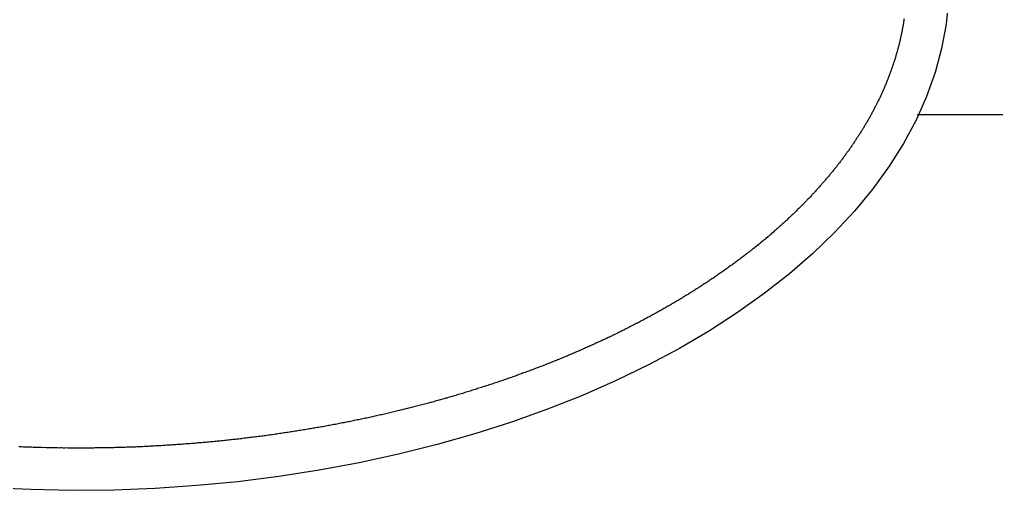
# Model space of a CAD drawing. Header units: millimetres. Extents: x -187744 to 2148, y -49419 to 6550.
# Drawn here: x -29695 to -29003, y -13778 to -13444 of the extents above; entities that cross this region are included whole.
import ezdxf
from ezdxf.enums import TextEntityAlignment as Align

# ---------------------------------------------------------------- set-up
doc = ezdxf.new("R2010")
doc.units = ezdxf.units.MM
doc.header["$LTSCALE"] = 1000
doc.header["$MEASUREMENT"] = 0
doc.set_wipeout_variables(frame=1)
doc.linetypes.add('B1户型$0$DASH', pattern=[0.35, 0.25, -0.1])
doc.linetypes.add('M-CENTER', pattern=[1.8, 1.2, -0.2, 0.2, -0.2])
for name, color, linetype in [('A-AXIS', 150, 'Continuous'), ('AXIS_TEXT', 50, 'Continuous'), ('B1户型$0$FF-FURN', 51, 'Continuous'), ('B1户型$0$FURNITURE', 9, 'B1户型$0$DASH'), ('DOTE', 138, 'M-CENTER')]:
    doc.layers.add(name, color=color, linetype=linetype)
doc.styles.add('COMPLEX', font='COMPLEX')

# ---------------------------------------------------------------- blocks, each defined once
blk = doc.blocks.new('QBLOCK2019073115112111')
at = {"layer": 'DOTE'}
blk.add_line((-6542.88, -2424.86), (6625.81, -2424.86), dxfattribs=at)
at = {"layer": 'AXIS_TEXT', "style": 'COMPLEX', "width": 1.041667}
for p, p2 in [((-5892.06, 5527.78), (-5692.06, 5527.78)), ((-5892.06, 5527.78), (-5692.06, 5527.78)), ((-5192.06, 5527.78), (-4992.06, 5527.78)), ((-5192.06, 5527.78), (-4992.06, 5527.78)), ((-3492.06, 5527.78), (-3292.06, 5527.78)), ((-3492.06, 5527.78), (-3292.06, 5527.78)), ((-2592.06, 5527.78), (-2392.06, 5527.78)), ((-2592.06, 5527.78), (-2392.06, 5527.78)), ((-192.06, 5527.78), (7.94, 5527.78)), ((-192.06, 5527.78), (7.94, 5527.78)), ((2707.94, 5527.78), (2907.94, 5527.78)), ((2707.94, 5527.78), (2907.94, 5527.78)), ((4507.94, 5527.78), (4707.94, 5527.78)), ((4507.94, 5527.78), (4707.94, 5527.78)), ((5507.94, 5527.78), (5707.94, 5527.78)), ((5507.94, 5527.78), (5707.94, 5527.78)), ((-7660.45, 3713.14), (-7460.45, 3713.14)), ((-7660.45, 3713.14), (-7460.45, 3713.14)), ((7521.14, 3713.14), (7521.64, 3713.14)), ((7521.14, 3713.14), (7521.64, 3713.14)), ((-7660.45, 2463.14), (-7460.45, 2463.14)), ((-7660.45, 2463.14), (-7460.45, 2463.14)), ((7521.14, 2463.14), (7521.64, 2463.14)), ((7521.14, 2463.14), (7521.64, 2463.14)), ((-7660.45, 1413.14), (-7460.45, 1413.14)), ((-7660.45, 1413.14), (-7460.45, 1413.14)), ((7521.14, 1413.14), (7521.64, 1413.14)), ((7521.14, 1413.14), (7521.64, 1413.14)), ((-7660.45, 263.14), (-7460.45, 263.14)), ((-7660.45, 263.14), (-7460.45, 263.14)), ((7521.14, 263.14), (7521.64, 263.14)), ((7521.14, 263.14), (7521.64, 263.14)), ((-7660.45, -736.86), (-7460.45, -736.86)), ((-7660.45, -736.86), (-7460.45, -736.86)), ((7521.14, -736.86), (7521.64, -736.86)), ((7521.14, -736.86), (7521.64, -736.86)), ((-7660.45, -1436.86), (-7460.45, -1436.86)), ((-7660.45, -1436.86), (-7460.45, -1436.86)), ((7521.14, -1436.86), (7521.64, -1436.86)), ((7521.14, -1436.86), (7521.64, -1436.86)), ((-7660.45, -2536.86), (-7460.45, -2536.86)), ((-7660.45, -2536.86), (-7460.45, -2536.86)), ((7521.14, -2536.86), (7521.64, -2536.86)), ((7521.14, -2536.86), (7521.64, -2536.86)), ((-7660.45, -4136.86), (-7460.45, -4136.86)), ((-7660.45, -4136.86), (-7460.45, -4136.86)), ((7521.14, -4136.86), (7521.64, -4136.86)), ((7521.14, -4136.86), (7521.64, -4136.86)), ((-5892.06, -5349.93), (-5891.56, -5349.93)), ((-5892.06, -5349.93), (-5891.56, -5349.93)), ((-5192.06, -5349.93), (-5191.56, -5349.93)), ((-5192.06, -5349.93), (-5191.56, -5349.93)), ((-3492.06, -5351.12), (-3491.56, -5351.12)), ((-3492.06, -5351.12), (-3491.56, -5351.12)), ((-2592.06, -5349.93), (-2591.56, -5349.93)), ((-2592.06, -5349.93), (-2591.56, -5349.93)), ((-192.06, -5349.93), (-191.56, -5349.93)), ((-192.06, -5349.93), (-191.56, -5349.93)), ((2707.94, -5349.93), (2708.44, -5349.93)), ((2707.94, -5349.93), (2708.44, -5349.93)), ((4507.94, -5349.93), (4508.44, -5349.93)), ((4507.94, -5349.93), (4508.44, -5349.93)), ((5507.94, -5349.93), (5508.44, -5349.93)), ((5507.94, -5349.93), (5508.44, -5349.93))]:
    blk.add_attdef('A', text='', height=224, dxfattribs=at).set_placement(p, p2, align=Align.FIT)
blk = doc.blocks.new('B1户型$0$fdgfdsgf')
blk.add_wipeout([(90771.3, 14802.8), (90736.93, 14802.73), (90668.6, 14799.2), (90610.8, 14792.5), (90554.5, 14782.5), (90500.1, 14769.4), (90473.8, 14761.7), (90399.2, 14734.1), (90376, 14723.5), (90332.3, 14700.5), (90312, 14688), (90283.75, 14668.25), (90257.7, 14647.4), (90234.7, 14625.45), (90220.8, 14610.3), (90191.7, 14570.9), (90178.5, 14546.3), (90168.1, 14521.3), (90161.3, 14495.8), (90156.95, 14461.6), (90161.3, 14410.15), (90168.1, 14384.7), (90178.5, 14359.65), (90187.05, 14343.25), (90202.3, 14319.1), (90214.2, 14303.3), (90220.8, 14295.65), (90234.7, 14280.55), (90249.85, 14265.8), (90283.75, 14237.75), (90332.3, 14205.5), (90364.85, 14188.05), (90387.6, 14177.15), (90423.3, 14162), (90473.8, 14144.3), (90513.55, 14133.1), (90568.45, 14120.8), (90625.15, 14111.6), (90683.2, 14105.75), (90712.5, 14104.05), (90756.6, 14103), (90786, 14103.4), (90830, 14105.75), (90873.6, 14109.7), (90916.6, 14115.8), (90958.7, 14123.5), (90999.65, 14133.1), (91052.25, 14148.55), (91089.9, 14162), (91125.6, 14177.15), (91154.94, 14191.39), (91180.9, 14205.5), (91210.8, 14224.45), (91238.5, 14244.5), (91255.5, 14258.5), (91278.45, 14280.55), (91299, 14303.3), (91310.9, 14319.1), (91330.8, 14351.4), (91347.6, 14393.15), (91355.9, 14435.8), (91355.9, 14470.2), (91345.1, 14521.3), (91326.15, 14562.75), (91310.9, 14586.9), (91285.7, 14618), (91238.5, 14661.5), (91210.8, 14681.5), (91180.17, 14700.9), (91125.6, 14728.8), (91065.1, 14753.2), (91013.1, 14769.4), (90916.6, 14790.2), (90859.1, 14797.75), (90805.18, 14801.75), (90756.6, 14803)]).dxf.layer = 'B1户型$0$FF-FURN'
at = {"layer": 'B1户型$0$FF-FURN'}
for points in [[(91355.9, 14470.2, 0), (91353.7, 14487.3, 0), (91350.1, 14504.3, 0), (91345.1, 14521.3, 0), (91338.6, 14538, 0), (91330.8, 14554.6, 0), (91321.5, 14570.9, 0), (91310.9, 14586.9, 0), (91299, 14602.6, 0), (91285.7, 14618, 0), (91271.2, 14632.9, 0), (91255.5, 14647.4, 0), (91238.5, 14661.5, 0), (91220.4, 14675, 0), (91201.2, 14688, 0), (91180.9, 14700.5, 0), (91159.5, 14712.3, 0), (91137.2, 14723.5, 0), (91114, 14734.1, 0), (91089.9, 14744, 0), (91065.1, 14753.2, 0), (91039.4, 14761.7, 0), (91013.1, 14769.4, 0), (90986.2, 14776.3, 0), (90958.7, 14782.5, 0), (90930.8, 14787.9, 0), (90902.4, 14792.5, 0), (90873.6, 14796.3, 0), (90844.6, 14799.2, 0), (90815.4, 14801.3, 0), (90786, 14802.6, 0), (90756.6, 14803, 0), (90727.2, 14802.6, 0), (90697.8, 14801.3, 0), (90668.6, 14799.2, 0)], [(91324, 14482.8, 0), (91323.9, 14483.4, 0), (91323.9, 14483.9, 0), (91323.8, 14484.4, 0), (91323.7, 14484.9, 0), (91323.6, 14485.5, 0), (91323.5, 14486, 0), (91323.4, 14486.5, 0), (91323.3, 14487, 0), (91323.2, 14487.5, 0), (91323.1, 14488.1, 0), (91322.9, 14488.6, 0), (91322.8, 14489.1, 0), (91322.7, 14489.6, 0), (91322.6, 14490.2, 0), (91322.5, 14490.7, 0), (91322.4, 14491.2, 0), (91322.3, 14491.7, 0), (91322.2, 14492.3, 0), (91322, 14492.8, 0), (91321.9, 14493.3, 0), (91321.8, 14493.8, 0), (91321.7, 14494.4, 0), (91321.5, 14494.9, 0), (91321.4, 14495.4, 0), (91321.3, 14495.9, 0), (91321.2, 14496.4, 0), (91321, 14497, 0), (91320.9, 14497.5, 0), (91320.8, 14498, 0), (91320.6, 14498.5, 0), (91320.5, 14499.1, 0), (91320.3, 14499.6, 0), (91320.2, 14500.1, 0), (91320.1, 14500.6, 0), (91319.9, 14501.2, 0), (91319.8, 14501.7, 0), (91319.6, 14502.2, 0), (91319.5, 14502.7, 0), (91319.3, 14503.2, 0), (91319.2, 14503.8, 0), (91319, 14504.3, 0), (91318.8, 14504.8, 0), (91318.7, 14505.3, 0), (91318.5, 14505.9, 0), (91318.4, 14506.4, 0), (91318.2, 14506.9, 0), (91318, 14507.4, 0), (91317.9, 14507.9, 0), (91317.7, 14508.5, 0), (91317.5, 14509, 0), (91317.4, 14509.5, 0), (91317.2, 14510, 0), (91317, 14510.6, 0), (91316.8, 14511.1, 0), (91316.7, 14511.6, 0), (91316.5, 14512.1, 0), (91316.3, 14512.7, 0), (91316.1, 14513.2, 0), (91315.9, 14513.7, 0), (91315.8, 14514.2, 0), (91315.6, 14514.7, 0), (91315.4, 14515.3, 0), (91315.2, 14515.8, 0), (91315, 14516.3, 0), (91314.8, 14516.8, 0), (91314.6, 14517.4, 0), (91314.4, 14517.9, 0), (91314.2, 14518.4, 0), (91314, 14518.9, 0), (91313.8, 14519.4, 0), (91313.6, 14520, 0), (91313.4, 14520.5, 0), (91313.2, 14521, 0), (91313, 14521.5, 0), (91312.8, 14522, 0), (91312.6, 14522.6, 0), (91312.4, 14523.1, 0), (91312.1, 14523.6, 0), (91311.9, 14524.1, 0), (91311.7, 14524.7, 0), (91311.5, 14525.2, 0), (91311.3, 14525.7, 0), (91311, 14526.2, 0), (91310.8, 14526.7, 0), (91310.6, 14527.3, 0), (91310.4, 14527.8, 0), (91310.1, 14528.3, 0), (91309.9, 14528.8, 0), (91309.7, 14529.3, 0), (91309.4, 14529.9, 0), (91309.2, 14530.4, 0), (91309, 14530.9, 0), (91308.7, 14531.4, 0), (91308.5, 14531.9, 0), (91308.2, 14532.5, 0), (91308, 14533, 0), (91307.7, 14533.5, 0), (91307.5, 14534, 0), (91307.2, 14534.5, 0), (91307, 14535.1, 0), (91306.7, 14535.6, 0), (91306.5, 14536.1, 0), (91306.2, 14536.6, 0), (91306, 14537.1, 0), (91305.7, 14537.7, 0), (91305.5, 14538.2, 0), (91305.2, 14538.7, 0), (91304.9, 14539.2, 0), (91304.7, 14539.7, 0), (91304.4, 14540.3, 0), (91304.1, 14540.8, 0), (91303.9, 14541.3, 0), (91303.6, 14541.8, 0), (91303.3, 14542.3, 0), (91303, 14542.8, 0), (91302.8, 14543.4, 0), (91302.5, 14543.9, 0), (91302.2, 14544.4, 0), (91301.9, 14544.9, 0), (91301.6, 14545.4, 0), (91301.3, 14546, 0), (91301.1, 14546.5, 0), (91300.8, 14547, 0), (91300.5, 14547.5, 0), (91300.2, 14548, 0), (91299.9, 14548.5, 0), (91299.6, 14549.1, 0), (91299.3, 14549.6, 0), (91299, 14550.1, 0), (91298.7, 14550.6, 0), (91298.4, 14551.1, 0), (91298.1, 14551.6, 0), (91297.8, 14552.2, 0), (91297.5, 14552.7, 0), (91297.2, 14553.2, 0), (91296.9, 14553.7, 0), (91296.6, 14554.2, 0), (91296.2, 14554.7, 0), (91295.9, 14555.2, 0), (91295.6, 14555.8, 0), (91295.3, 14556.3, 0), (91295, 14556.8, 0), (91294.7, 14557.3, 0), (91294.3, 14557.8, 0), (91294, 14558.3, 0), (91293.7, 14558.8, 0), (91293.4, 14559.4, 0), (91293, 14559.9, 0), (91292.7, 14560.4, 0), (91292.4, 14560.9, 0), (91292, 14561.4, 0), (91291.7, 14561.9, 0), (91291.3, 14562.4, 0), (91291, 14563, 0), (91290.7, 14563.5, 0), (91290.3, 14564, 0), (91290, 14564.5, 0), (91289.6, 14565, 0), (91289.3, 14565.5, 0), (91288.9, 14566, 0), (91288.6, 14566.5, 0), (91288.2, 14567, 0), (91287.9, 14567.6, 0), (91287.5, 14568.1, 0), (91287.2, 14568.6, 0), (91286.8, 14569.1, 0), (91286.4, 14569.6, 0), (91286.1, 14570.1, 0), (91285.7, 14570.6, 0), (91285.3, 14571.1, 0), (91285, 14571.6, 0), (91284.6, 14572.1, 0), (91284.2, 14572.6, 0), (91283.9, 14573.2, 0), (91283.5, 14573.7, 0), (91283.1, 14574.2, 0), (91282.7, 14574.7, 0), (91282.4, 14575.2, 0), (91282, 14575.7, 0), (91281.6, 14576.2, 0), (91281.2, 14576.7, 0), (91280.8, 14577.2, 0), (91280.4, 14577.7, 0), (91280, 14578.2, 0), (91279.7, 14578.7, 0), (91279.3, 14579.2, 0), (91278.9, 14579.7, 0), (91278.5, 14580.2, 0), (91278.1, 14580.8, 0), (91277.7, 14581.3, 0), (91277.3, 14581.8, 0), (91276.9, 14582.3, 0), (91276.5, 14582.8, 0), (91276.1, 14583.3, 0), (91275.7, 14583.8, 0), (91275.2, 14584.3, 0), (91274.8, 14584.8, 0), (91274.4, 14585.3, 0), (91274, 14585.8, 0), (91273.6, 14586.3, 0), (91273.2, 14586.8, 0), (91272.8, 14587.3, 0), (91272.3, 14587.8, 0), (91271.9, 14588.3, 0), (91271.5, 14588.8, 0), (91271.1, 14589.3, 0), (91270.6, 14589.8, 0), (91270.2, 14590.3, 0), (91269.8, 14590.8, 0), (91269.4, 14591.3, 0), (91268.9, 14591.8, 0), (91268.5, 14592.3, 0), (91268, 14592.8, 0), (91267.6, 14593.3, 0), (91267.2, 14593.8, 0), (91266.7, 14594.3, 0), (91266.3, 14594.8, 0), (91265.8, 14595.3, 0), (91265.4, 14595.8, 0), (91264.9, 14596.3, 0), (91264.5, 14596.8, 0), (91264, 14597.3, 0), (91263.6, 14597.8, 0), (91263.1, 14598.2, 0), (91262.7, 14598.7, 0), (91262.2, 14599.2, 0), (91261.8, 14599.7, 0), (91261.3, 14600.2, 0), (91260.8, 14600.7, 0), (91260.4, 14601.2, 0), (91259.9, 14601.7, 0), (91259.4, 14602.2, 0), (91259, 14602.7, 0), (91258.5, 14603.2, 0), (91258, 14603.7, 0), (91257.6, 14604.2, 0), (91257.1, 14604.6, 0), (91256.6, 14605.1, 0), (91256.1, 14605.6, 0), (91255.7, 14606.1, 0), (91255.2, 14606.6, 0), (91254.7, 14607.1, 0), (91254.2, 14607.6, 0), (91253.7, 14608.1, 0), (91253.2, 14608.6, 0), (91252.7, 14609, 0), (91252.2, 14609.5, 0), (91251.8, 14610, 0), (91251.3, 14610.5, 0), (91250.8, 14611, 0), (91250.3, 14611.5, 0), (91249.8, 14612, 0), (91249.3, 14612.4, 0), (91248.8, 14612.9, 0), (91248.3, 14613.4, 0), (91247.8, 14613.9, 0), (91247.2, 14614.4, 0), (91246.7, 14614.9, 0), (91246.2, 14615.3, 0), (91245.7, 14615.8, 0), (91245.2, 14616.3, 0), (91244.7, 14616.8, 0), (91244.2, 14617.3, 0), (91243.7, 14617.7, 0), (91243.1, 14618.2, 0), (91242.6, 14618.7, 0), (91242.1, 14619.2, 0), (91241.6, 14619.7, 0), (91241, 14620.1, 0), (91240.5, 14620.6, 0), (91240, 14621.1, 0), (91239.5, 14621.6, 0), (91238.9, 14622, 0), (91238.4, 14622.5, 0), (91237.9, 14623, 0), (91237.3, 14623.5, 0), (91236.8, 14623.9, 0), (91236.2, 14624.4, 0), (91235.7, 14624.9, 0), (91235.2, 14625.4, 0), (91234.6, 14625.8, 0), (91234.1, 14626.3, 0), (91233.5, 14626.8, 0), (91233, 14627.2, 0), (91232.4, 14627.7, 0), (91231.9, 14628.2, 0), (91231.3, 14628.7, 0), (91230.8, 14629.1, 0), (91230.2, 14629.6, 0), (91229.6, 14630.1, 0), (91229.1, 14630.5, 0), (91228.5, 14631, 0), (91228, 14631.5, 0), (91227.4, 14631.9, 0), (91226.8, 14632.4, 0), (91226.3, 14632.9, 0), (91225.7, 14633.3, 0), (91225.1, 14633.8, 0), (91224.5, 14634.3, 0), (91224, 14634.7, 0), (91223.4, 14635.2, 0), (91222.8, 14635.6, 0), (91222.2, 14636.1, 0), (91221.7, 14636.6, 0), (91221.1, 14637, 0), (91220.5, 14637.5, 0), (91219.9, 14638, 0), (91219.3, 14638.4, 0), (91218.7, 14638.9, 0), (91218.2, 14639.3, 0), (91217.6, 14639.8, 0), (91217, 14640.2, 0), (91216.4, 14640.7, 0), (91215.8, 14641.2, 0), (91215.2, 14641.6, 0), (91214.6, 14642.1, 0), (91214, 14642.5, 0), (91213.4, 14643, 0), (91212.8, 14643.4, 0), (91212.2, 14643.9, 0), (91211.6, 14644.3, 0), (91211, 14644.8, 0), (91210.4, 14645.2, 0), (91209.8, 14645.7, 0), (91209.1, 14646.1, 0), (91208.5, 14646.6, 0), (91207.9, 14647, 0), (91207.3, 14647.5, 0), (91206.7, 14647.9, 0), (91206.1, 14648.4, 0), (91205.4, 14648.8, 0), (91204.8, 14649.3, 0), (91204.2, 14649.7, 0), (91203.6, 14650.2, 0), (91203, 14650.6, 0), (91202.3, 14651.1, 0), (91201.7, 14651.5, 0), (91201.1, 14652, 0), (91200.4, 14652.4, 0), (91199.8, 14652.8, 0), (91199.2, 14653.3, 0), (91198.5, 14653.7, 0), (91197.9, 14654.2, 0), (91197.3, 14654.6, 0), (91196.6, 14655, 0), (91196, 14655.5, 0), (91195.3, 14655.9, 0), (91194.7, 14656.4, 0), (91194, 14656.8, 0), (91193.4, 14657.2, 0), (91192.7, 14657.7, 0), (91192.1, 14658.1, 0), (91191.4, 14658.5, 0), (91190.8, 14659, 0), (91190.1, 14659.4, 0), (91189.5, 14659.8, 0), (91188.8, 14660.3, 0), (91188.2, 14660.7, 0), (91187.5, 14661.1, 0), (91186.8, 14661.6, 0), (91186.2, 14662, 0), (91185.5, 14662.4, 0), (91184.9, 14662.9, 0), (91184.2, 14663.3, 0), (91183.5, 14663.7, 0), (91182.8, 14664.1, 0), (91182.2, 14664.6, 0), (91181.5, 14665, 0), (91180.8, 14665.4, 0), (91180.2, 14665.8, 0), (91179.5, 14666.3, 0), (91178.8, 14666.7, 0), (91178.1, 14667.1, 0), (91177.4, 14667.5, 0), (91176.8, 14668, 0), (91176.1, 14668.4, 0), (91175.4, 14668.8, 0), (91174.7, 14669.2, 0), (91174, 14669.6, 0), (91173.3, 14670.1, 0), (91172.6, 14670.5, 0), (91171.9, 14670.9, 0), (91171.2, 14671.3, 0), (91170.6, 14671.7, 0), (91169.9, 14672.1, 0), (91169.2, 14672.6, 0), (91168.5, 14673, 0), (91167.8, 14673.4, 0), (91167.1, 14673.8, 0), (91166.4, 14674.2, 0), (91165.7, 14674.6, 0), (91164.9, 14675, 0), (91164.2, 14675.4, 0), (91163.5, 14675.8, 0), (91162.8, 14676.3, 0), (91162.1, 14676.7, 0), (91161.4, 14677.1, 0), (91160.7, 14677.5, 0), (91160, 14677.9, 0), (91159.3, 14678.3, 0), (91158.5, 14678.7, 0), (91157.8, 14679.1, 0), (91157.1, 14679.5, 0), (91156.4, 14679.9, 0), (91155.7, 14680.3, 0), (91154.9, 14680.7, 0), (91154.2, 14681.1, 0), (91153.5, 14681.5, 0), (91152.8, 14681.9, 0), (91152, 14682.3, 0), (91151.3, 14682.7, 0), (91150.6, 14683.1, 0), (91149.8, 14683.5, 0), (91149.1, 14683.9, 0), (91148.4, 14684.3, 0), (91147.6, 14684.7, 0), (91146.9, 14685.1, 0), (91146.1, 14685.5, 0), (91145.4, 14685.9, 0), (91144.7, 14686.2, 0), (91143.9, 14686.6, 0), (91143.2, 14687, 0), (91142.4, 14687.4, 0), (91141.7, 14687.8, 0), (91140.9, 14688.2, 0), (91140.2, 14688.6, 0), (91139.4, 14689, 0), (91138.7, 14689.4, 0), (91137.9, 14689.7, 0), (91137.2, 14690.1, 0), (91136.4, 14690.5, 0), (91135.7, 14690.9, 0), (91134.9, 14691.3, 0), (91134.2, 14691.6, 0), (91133.4, 14692, 0), (91132.6, 14692.4, 0), (91131.9, 14692.8, 0), (91131.1, 14693.2, 0), (91130.3, 14693.5, 0), (91129.6, 14693.9, 0), (91128.8, 14694.3, 0), (91128, 14694.7, 0), (91127.3, 14695, 0), (91126.5, 14695.4, 0), (91125.7, 14695.8, 0), (91124.9, 14696.2, 0), (91124.2, 14696.5, 0), (91123.4, 14696.9, 0), (91122.6, 14697.3, 0), (91121.8, 14697.6, 0), (91121.1, 14698, 0), (91120.3, 14698.4, 0), (91119.5, 14698.8, 0), (91118.7, 14699.1, 0), (91117.9, 14699.5, 0), (91117.1, 14699.8, 0), (91116.3, 14700.2, 0), (91115.6, 14700.6, 0), (91114.8, 14700.9, 0), (91114, 14701.3, 0), (91113.2, 14701.7, 0), (91112.4, 14702, 0), (91111.6, 14702.4, 0), (91110.8, 14702.7, 0), (91110, 14703.1, 0), (91109.2, 14703.5, 0), (91108.4, 14703.8, 0), (91107.6, 14704.2, 0), (91106.8, 14704.5, 0), (91106, 14704.9, 0), (91105.2, 14705.2, 0), (91104.4, 14705.6, 0), (91103.6, 14705.9, 0), (91102.8, 14706.3, 0), (91102, 14706.6, 0), (91101.2, 14707, 0), (91100.4, 14707.3, 0), (91099.6, 14707.7, 0), (91098.7, 14708, 0), (91097.9, 14708.4, 0), (91097.1, 14708.7, 0), (91096.3, 14709.1, 0), (91095.5, 14709.4, 0), (91094.7, 14709.7, 0), (91093.8, 14710.1, 0), (91093, 14710.4, 0), (91092.2, 14710.8, 0), (91091.4, 14711.1, 0), (91090.6, 14711.4, 0), (91089.7, 14711.8, 0), (91088.9, 14712.1, 0), (91088.1, 14712.5, 0), (91087.2, 14712.8, 0), (91086.4, 14713.1, 0), (91085.6, 14713.5, 0), (91084.8, 14713.8, 0), (91083.9, 14714.1, 0), (91083.1, 14714.5, 0), (91082.3, 14714.8, 0), (91081.4, 14715.1, 0), (91080.6, 14715.4, 0), (91079.7, 14715.8, 0), (91078.9, 14716.1, 0), (91078.1, 14716.4, 0), (91077.2, 14716.8, 0), (91076.4, 14717.1, 0), (91075.5, 14717.4, 0), (91074.7, 14717.7, 0), (91073.9, 14718.1, 0), (91073, 14718.4, 0), (91072.2, 14718.7, 0), (91071.3, 14719, 0), (91070.5, 14719.3, 0), (91069.6, 14719.7, 0), (91068.8, 14720, 0), (91067.9, 14720.3, 0), (91067.1, 14720.6, 0), (91066.2, 14720.9, 0), (91065.4, 14721.2, 0), (91064.5, 14721.5, 0), (91063.6, 14721.9, 0), (91062.8, 14722.2, 0), (91061.9, 14722.5, 0), (91061.1, 14722.8, 0), (91060.2, 14723.1, 0), (91059.3, 14723.4, 0), (91058.5, 14723.7, 0), (91057.6, 14724, 0), (91056.7, 14724.3, 0), (91055.9, 14724.6, 0), (91055, 14724.9, 0), (91054.1, 14725.2, 0), (91053.3, 14725.5, 0), (91052.4, 14725.8, 0), (91051.5, 14726.1, 0), (91050.7, 14726.4, 0), (91049.8, 14726.7, 0), (91048.9, 14727, 0), (91048, 14727.3, 0), (91047.2, 14727.6, 0), (91046.3, 14727.9, 0), (91045.4, 14728.2, 0), (91044.5, 14728.5, 0), (91043.7, 14728.8, 0), (91042.8, 14729.1, 0), (91041.9, 14729.4, 0), (91041, 14729.7, 0), (91040.1, 14730, 0), (91039.2, 14730.2, 0), (91038.4, 14730.5, 0), (91037.5, 14730.8, 0), (91036.6, 14731.1, 0), (91035.7, 14731.4, 0), (91034.8, 14731.7, 0), (91033.9, 14732, 0), (91033, 14732.2, 0), (91032.1, 14732.5, 0), (91031.2, 14732.8, 0), (91030.3, 14733.1, 0), (91029.5, 14733.3, 0), (91028.6, 14733.6, 0), (91027.7, 14733.9, 0), (91026.8, 14734.2, 0), (91025.9, 14734.5, 0), (91025, 14734.7, 0), (91024.1, 14735, 0), (91023.2, 14735.3, 0), (91022.3, 14735.5, 0), (91021.4, 14735.8, 0), (91020.5, 14736.1, 0), (91019.6, 14736.3, 0), (91018.7, 14736.6, 0), (91017.8, 14736.9, 0), (91016.8, 14737.1, 0), (91015.9, 14737.4, 0), (91015, 14737.7, 0), (91014.1, 14737.9, 0), (91013.2, 14738.2, 0), (91012.3, 14738.5, 0), (91011.4, 14738.7, 0), (91010.5, 14739, 0), (91009.6, 14739.2, 0), (91008.6, 14739.5, 0), (91007.7, 14739.8, 0), (91006.8, 14740, 0), (91005.9, 14740.3, 0), (91005, 14740.5, 0), (91004.1, 14740.8, 0), (91003.1, 14741, 0), (91002.2, 14741.3, 0), (91001.3, 14741.5, 0), (91000.4, 14741.8, 0), (90999.5, 14742, 0), (90998.5, 14742.3, 0), (90997.6, 14742.5, 0), (90996.7, 14742.8, 0), (90995.8, 14743, 0), (90994.8, 14743.2, 0), (90993.9, 14743.5, 0), (90993, 14743.7, 0), (90992.1, 14744, 0), (90991.1, 14744.2, 0), (90990.2, 14744.4, 0), (90989.3, 14744.7, 0), (90988.3, 14744.9, 0), (90987.4, 14745.2, 0), (90986.5, 14745.4, 0), (90985.5, 14745.6, 0), (90984.6, 14745.9, 0), (90983.7, 14746.1, 0), (90982.7, 14746.3, 0), (90981.8, 14746.5, 0), (90980.9, 14746.8, 0), (90979.9, 14747, 0), (90979, 14747.2, 0), (90978, 14747.5, 0), (90977.1, 14747.7, 0), (90976.2, 14747.9, 0), (90975.2, 14748.1, 0), (90974.3, 14748.4, 0), (90973.3, 14748.6, 0), (90972.4, 14748.8, 0), (90971.4, 14749, 0), (90970.5, 14749.2, 0), (90969.6, 14749.5, 0), (90968.6, 14749.7, 0), (90967.7, 14749.9, 0), (90966.7, 14750.1, 0), (90965.8, 14750.3, 0), (90964.8, 14750.5, 0), (90963.9, 14750.7, 0), (90962.9, 14750.9, 0), (90962, 14751.2, 0), (90961, 14751.4, 0), (90960.1, 14751.6, 0), (90959.1, 14751.8, 0), (90958.1, 14752, 0), (90957.2, 14752.2, 0), (90956.2, 14752.4, 0), (90955.3, 14752.6, 0), (90954.3, 14752.8, 0), (90953.4, 14753, 0), (90952.4, 14753.2, 0), (90951.5, 14753.4, 0), (90950.5, 14753.6, 0), (90949.5, 14753.8, 0), (90948.6, 14754, 0), (90947.6, 14754.2, 0), (90946.7, 14754.4, 0), (90945.7, 14754.6, 0), (90944.7, 14754.8, 0), (90943.8, 14755, 0), (90942.8, 14755.2, 0), (90941.8, 14755.3, 0), (90940.9, 14755.5, 0), (90939.9, 14755.7, 0), (90938.9, 14755.9, 0), (90938, 14756.1, 0), (90937, 14756.3, 0), (90936, 14756.5, 0), (90935.1, 14756.6, 0), (90934.1, 14756.8, 0), (90933.1, 14757, 0), (90932.2, 14757.2, 0), (90931.2, 14757.4, 0), (90930.2, 14757.5, 0), (90929.2, 14757.7, 0), (90928.3, 14757.9, 0), (90927.3, 14758.1, 0), (90926.3, 14758.2, 0), (90925.3, 14758.4, 0), (90924.4, 14758.6, 0), (90923.4, 14758.8, 0), (90922.4, 14758.9, 0), (90921.4, 14759.1, 0), (90920.5, 14759.3, 0), (90919.5, 14759.4, 0), (90918.5, 14759.6, 0), (90917.5, 14759.8, 0), (90916.5, 14759.9, 0), (90915.6, 14760.1, 0), (90914.6, 14760.3, 0), (90913.6, 14760.4, 0), (90912.6, 14760.6, 0), (90911.6, 14760.7, 0), (90910.7, 14760.9, 0), (90909.7, 14761, 0), (90908.7, 14761.2, 0), (90907.7, 14761.4, 0), (90906.7, 14761.5, 0), (90905.7, 14761.7, 0), (90904.7, 14761.8, 0), (90903.8, 14762, 0), (90902.8, 14762.1, 0), (90901.8, 14762.3, 0), (90900.8, 14762.4, 0), (90899.8, 14762.6, 0), (90898.8, 14762.7, 0), (90897.8, 14762.8, 0), (90896.8, 14763, 0), (90895.9, 14763.1, 0), (90894.9, 14763.3, 0), (90893.9, 14763.4, 0), (90892.9, 14763.6, 0), (90891.9, 14763.7, 0), (90890.9, 14763.8, 0), (90889.9, 14764, 0), (90888.9, 14764.1, 0), (90887.9, 14764.2, 0), (90886.9, 14764.4, 0), (90885.9, 14764.5, 0), (90884.9, 14764.6, 0), (90883.9, 14764.8, 0), (90882.9, 14764.9, 0), (90882, 14765, 0), (90881, 14765.2, 0), (90880, 14765.3, 0), (90879, 14765.4, 0), (90878, 14765.5, 0), (90877, 14765.7, 0), (90876, 14765.8, 0), (90875, 14765.9, 0), (90874, 14766, 0), (90873, 14766.1, 0), (90872, 14766.3, 0), (90871, 14766.4, 0), (90870, 14766.5, 0), (90869, 14766.6, 0), (90868, 14766.7, 0), (90867, 14766.8, 0), (90866, 14766.9, 0), (90865, 14767.1, 0), (90864, 14767.2, 0), (90863, 14767.3, 0), (90862, 14767.4, 0), (90861, 14767.5, 0), (90859.9, 14767.6, 0), (90858.9, 14767.7, 0), (90857.9, 14767.8, 0), (90856.9, 14767.9, 0), (90855.9, 14768, 0), (90854.9, 14768.1, 0), (90853.9, 14768.2, 0), (90852.9, 14768.3, 0), (90851.9, 14768.4, 0), (90850.9, 14768.5, 0), (90849.9, 14768.6, 0), (90848.9, 14768.7, 0), (90847.9, 14768.8, 0), (90846.9, 14768.9, 0), (90845.9, 14769, 0), (90844.8, 14769.1, 0), (90843.8, 14769.2, 0), (90842.8, 14769.2, 0), (90841.8, 14769.3, 0), (90840.8, 14769.4, 0), (90839.8, 14769.5, 0), (90838.8, 14769.6, 0), (90837.8, 14769.7, 0), (90836.8, 14769.8, 0), (90835.8, 14769.8, 0), (90834.7, 14769.9, 0), (90833.7, 14770, 0), (90832.7, 14770.1, 0), (90831.7, 14770.2, 0), (90830.7, 14770.2, 0), (90829.7, 14770.3, 0), (90828.7, 14770.4, 0), (90827.7, 14770.5, 0), (90826.6, 14770.5, 0), (90825.6, 14770.6, 0), (90824.6, 14770.7, 0), (90823.6, 14770.7, 0), (90822.6, 14770.8, 0), (90821.6, 14770.9, 0), (90820.6, 14770.9, 0), (90819.5, 14771, 0), (90818.5, 14771.1, 0), (90817.5, 14771.1, 0), (90816.5, 14771.2, 0), (90815.5, 14771.3, 0), (90814.5, 14771.3, 0), (90813.4, 14771.4, 0), (90812.4, 14771.4, 0), (90811.4, 14771.5, 0), (90810.4, 14771.5, 0), (90809.4, 14771.6, 0), (90808.4, 14771.6, 0), (90807.3, 14771.7, 0), (90806.3, 14771.8, 0), (90805.3, 14771.8, 0), (90804.3, 14771.9, 0), (90803.3, 14771.9, 0), (90802.3, 14771.9, 0), (90801.2, 14772, 0), (90800.2, 14772, 0), (90799.2, 14772.1, 0), (90798.2, 14772.1, 0), (90797.2, 14772.2, 0), (90796.1, 14772.2, 0), (90795.1, 14772.2, 0), (90794.1, 14772.3, 0), (90793.1, 14772.3, 0), (90792.1, 14772.4, 0), (90791, 14772.4, 0), (90790, 14772.4, 0), (90789, 14772.5, 0), (90788, 14772.5, 0), (90787, 14772.5, 0), (90785.9, 14772.6, 0), (90784.9, 14772.6, 0), (90783.9, 14772.6, 0), (90782.9, 14772.6, 0), (90781.9, 14772.7, 0), (90780.8, 14772.7, 0), (90779.8, 14772.7, 0), (90778.8, 14772.7, 0), (90777.8, 14772.8, 0), (90776.8, 14772.8, 0), (90775.7, 14772.8, 0), (90774.7, 14772.8, 0), (90773.7, 14772.8, 0), (90772.7, 14772.9, 0), (90771.7, 14772.9, 0), (90770.6, 14772.9, 0), (90769.6, 14772.9, 0), (90768.6, 14772.9, 0), (90767.6, 14772.9, 0), (90766.6, 14772.9, 0), (90765.5, 14773, 0), (90764.5, 14773, 0), (90763.5, 14773, 0), (90762.5, 14773, 0), (90761.4, 14773, 0), (90760.4, 14773, 0), (90759.4, 14773, 0), (90758.4, 14773, 0), (90757.4, 14773, 0), (90756.3, 14773, 0), (90755.3, 14773, 0), (90754.3, 14773, 0), (90753.3, 14773, 0), (90752.3, 14773, 0), (90751.2, 14773, 0), (90750.2, 14773, 0), (90749.2, 14773, 0), (90748.2, 14773, 0), (90747.1, 14772.9, 0), (90746.1, 14772.9, 0), (90745.1, 14772.9, 0), (90744.1, 14772.9, 0), (90743.1, 14772.9, 0), (90742, 14772.9, 0), (90741, 14772.9, 0), (90740, 14772.9, 0), (90739, 14772.8, 0), (90738, 14772.8, 0), (90736.9, 14772.8, 0), (90735.9, 14772.8, 0), (90734.9, 14772.8, 0), (90733.9, 14772.7, 0), (90732.9, 14772.7, 0), (90731.8, 14772.7, 0), (90730.8, 14772.7, 0), (90729.8, 14772.6, 0), (90728.8, 14772.6, 0), (90727.8, 14772.6, 0), (90726.7, 14772.5, 0), (90725.7, 14772.5, 0), (90724.7, 14772.5, 0), (90723.7, 14772.4, 0), (90722.7, 14772.4, 0), (90721.6, 14772.4, 0), (90720.6, 14772.3, 0), (90719.6, 14772.3, 0), (90718.6, 14772.3, 0), (90717.6, 14772.2, 0), (90716.5, 14772.2, 0), (90715.5, 14772.1, 0), (90714.5, 14772.1, 0), (90713.5, 14772.1, 0), (90712.5, 14772, 0), (90711.4, 14772, 0), (90710.4, 14771.9, 0), (90709.4, 14771.9, 0), (90708.4, 14771.8, 0), (90707.4, 14771.8, 0), (90706.4, 14771.7, 0), (90705.3, 14771.7, 0), (90704.3, 14771.6, 0), (90703.3, 14771.6, 0), (90702.3, 14771.5, 0), (90701.3, 14771.5, 0), (90700.3, 14771.4, 0), (90699.2, 14771.3, 0), (90698.2, 14771.3, 0), (90697.2, 14771.2, 0), (90696.2, 14771.2, 0), (90695.2, 14771.1, 0), (90694.2, 14771, 0), (90693.1, 14771, 0), (90692.1, 14770.9, 0), (90691.1, 14770.8, 0), (90690.1, 14770.8, 0)]]:
    blk.add_polyline3d(points, dxfattribs=at)

msp = doc.modelspace()

# ---------------------------------------------------------------- block references
at = {"layer": 'A-AXIS'}
msp.add_blockref('QBLOCK2019073115112111', (-28700.45, -11086.6), dxfattribs=at)

# ---------------------------------------------------------------- next in the draw order: block references
at = {"layer": 'B1户型$0$FURNITURE', "xscale": -1, "rotation": 181.3832482339583}
msp.add_blockref('B1户型$0$fdgfdsgf', (-120715.59, -1169.69), dxfattribs=at)

doc.saveas('drawing.dxf')
